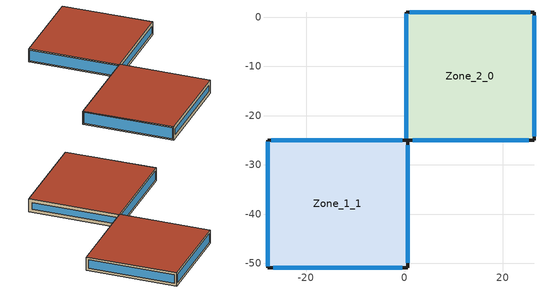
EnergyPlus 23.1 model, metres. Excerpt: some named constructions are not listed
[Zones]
Zone_2_0
 floor outside (90.1-2019 Nonresidential CZ 0 Exterior Floor (Mass)): 0.31,1.05 26.31,1.05 26.31,-24.95 0.31,-24.95 z28.04
 wall outside (90.1-2019 Nonresidential CZ 0 Exterior Wall (Mass)): 0.61,-24.95 26.31,-24.95 26.31,1.05 0.31,1.05 0.31,-24.95 z28.04:32.04
 wall to Zone_1_1 (Interior Partition (Mass)): 0.31,-24.95 0.61,-24.95 z28.04:32.04
 window (90.1-2019 Nonresidential CZ 0 Glazing (Operable)): 0.31,0.7 0.31,-24.59 z28.4:31.68; 1.64,-24.95 25.29,-24.95 z29.06:31.02; 26.31,-24.22 26.31,0.32 / 25.59,1.05 1.04,1.05 z28.77:31.31
 roof outside (90.1-2019 Nonresidential CZ 0 Exterior Roof (Mass)): 0.31,1.05 0.31,-24.95 26.31,-24.95 26.31,1.05 z32.04
Zone_1_1
 floor outside (90.1-2019 Nonresidential CZ 0 Exterior Floor (Mass)): -27.86,-24.95 0.61,-24.95 0.61,-50.95 -27.86,-50.95 z28.04
 wall outside (90.1-2019 Nonresidential CZ 0 Exterior Wall (Mass)): 0.31,-24.95 -27.86,-24.95 -27.86,-50.95 0.61,-50.95 0.61,-24.95 z28.04:32.04
 window (90.1-2019 Nonresidential CZ 0 Glazing (Operable)): -27.86,-25.3 -27.86,-50.59 z28.4:31.68; -26.73,-50.95 -0.52,-50.95 z29.17:30.91; 0.61,-49.92 0.61,-25.97 z29.06:31.02; -0.42,-24.95 -27.13,-24.95 z28.77:31.31
 roof outside (90.1-2019 Nonresidential CZ 0 Exterior Roof (Mass)): -27.86,-24.95 -27.86,-50.95 0.61,-50.95 0.61,-24.95 z32.04
[Construction]
Interior Partition (Mass)_FLIPPED: Plaster_0.013_Interior Partition (Mass), Plaster_0.013_Interior Partition (Mass)
[Material]
Plaster_0.013_Interior Partition (Mass): Roughness=Rough; @Interior Partition (Mass):Plaster-Thickness@ [m]=0.013; @Interior Partition (Mass):Plaster-Conductivity@ [W/m-K]=1; @Interior Partition (Mass):Plaster-Density@ [kg/m3]=2000; @Interior Partition (Mass):Plaster-SpecificHeat@ [J/kg-K]=1130; @Interior Partition (Mass):Plaster-ThermalEmittance@=0.9; @Interior Partition (Mass):Plaster-SolarAbsorptance@=0.7; @Interior Partition (Mass):Plaster-VisibleAbsorptance@=0.7
[EnergyManagementSystem:Sensor] Output:Variable Index Key=Environment
Name | Output:Variable
OutdoorTemp | Site Outdoor Air Drybulb Temperature
OutdoorRelHumid | Site Outdoor Air Relative Humidity
[ZoneHVAC:IdealLoadsAirSystem] Maximum Heating Supply Air Temperature {C}=35; Minimum Cooling Supply Air Temperature {C}=12; Maximum Heating Supply Air Humidity Ratio {kgWater/kgDryAir}=0.01; Minimum Cooling Supply Air Humidity Ratio {kgWater/kgDryAir}=0.008; Heating Limit=LimitFlowRateAndCapacity; MaximumHeatingAirFlowRate [m3/s]=Autosize; MaximumSensibleHeatingCapacity [W]=Autosize; Cooling Limit=LimitFlowRateAndCapacity; MaximumCoolingAirFlowRate [m3/s]=Autosize; MaximumTotalCoolingCapacity [W]=Autosize; HeatingAvailabilitySchedule=Off; CoolingAvailabilitySchedule=AllOn; Dehumidification Control Type=Humidistat; Humidification Control Type=Humidistat; Demand Controlled Ventilation Type=OccupancySchedule; Outdoor Air Economizer Type=NoEconomizer; Heat Recovery Type=None; SensibleHeatRecoveryEffectiveness=0.7; LatentHeatRecoveryEffectiveness=0.65
Name | Design Specification Outdoor Air Object
Zone_2_0 Ideal Loads Air | Zone_2_0MinFreshAir
Zone_1_1 Ideal Loads Air | Zone_1_1MinFreshAir
[DesignSpecification:OutdoorAir] Outdoor Air Method=Sum; MechVentSchedule=AllOn
Name | @Zone_2_0-MinFreshAirPerson@ [m3/s-person] | @Zone_2_0-MinFreshAirArea@ [m3/s-m2] | @Zone_1_1-MinFreshAirPerson@ [m3/s-person] | @Zone_1_1-MinFreshAirArea@ [m3/s-m2]
Zone_2_0MinFreshAir | 0.01 | 0.001
Zone_1_1MinFreshAir |  |  | 0.01 | 0.001
[Schedule:Constant]
Name | Value
Off | 0
AllOn | 1
[Schedule:Day:Hourly]
6eae5fcb-f210-4554-b78a-d644e64b50cd: Temperature, 15.5556, 15.5556, 15.5556, 15.5556, 15.5556, 15.5556, 17.7778, 20, 21.1111, 21.1111, 21.1111, 21.1111, 21.1111, 21.1111, 21.1111, 21.1111, 21.1111, 21.1111, 21.1111, 21.1111, 21.1111, 15.5556, 15.5556, 15.5556
089cb1a9-872b-4d62-bde8-366e85460b60: Temperature, 15.5556, 15.5556, 15.5556, 15.5556, 15.5556, 15.5556, 15.5556, 15.5556, 15.5556, 15.5556, 15.5556, 15.5556, 15.5556, 15.5556, 15.5556, 15.5556, 15.5556, 15.5556, 15.5556, 15.5556, 15.5556, 15.5556, 15.5556, 15.5556
0abf24fc-20c7-45bb-90a8-b07ba7ab6a7e: Temperature, 29.4444, 29.4444, 29.4444, 29.4444, 29.4444, 29.4444, 27.7778, 25.5556, 23.8889, 23.8889, 23.8889, 23.8889, 23.8889, 23.8889, 23.8889, 23.8889, 23.8889, 23.8889, 23.8889, 23.8889, 23.8889, 29.4444, 29.4444, 29.4444
18258847-b270-4902-b840-7599321f034f: Temperature, 23.8889, 23.8889, 23.8889, 23.8889, 23.8889, 23.8889, 23.8889, 23.8889, 23.8889, 23.8889, 23.8889, 23.8889, 23.8889, 23.8889, 23.8889, 23.8889, 23.8889, 23.8889, 23.8889, 23.8889, 23.8889, 23.8889, 23.8889, 23.8889
[Schedule:Year]
College CLGSETP_SCH: Temperature, College CLGSETP_SCH_0, 1, 1, 1, 7, College CLGSETP_SCH_1, 1, 8, 1, 14, College CLGSETP_SCH_2, 1, 15, 1, 21, College CLGSETP_SCH_3, 1, 22, 1, 28, College CLGSETP_SCH_4, 1, 29, 2, 4, College CLGSETP_SCH_5, 2, 5, 2, 11, College CLGSETP_SCH_6, 2, 12, 2, 18, College CLGSETP_SCH_7, 2, 19, 2, 25, College CLGSETP_SCH_8, 2, 26, 3, 4, College CLGSETP_SCH_9, 3, 5, 3, 11, College CLGSETP_SCH_10, 3, 12, 3, 18, College CLGSETP_SCH_11, 3, 19, 3, 25, College CLGSETP_SCH_12, 3, 26, 4, 1, College CLGSETP_SCH_13, 4, 2, 4, 8, College CLGSETP_SCH_14, 4, 9, 4, 15, College CLGSETP_SCH_15, 4, 16, 4, 22, College CLGSETP_SCH_16, 4, 23, 4, 29, College CLGSETP_SCH_17, 4, 30, 5, 6, College CLGSETP_SCH_18, 5, 7, 5, 13, College CLGSETP_SCH_19, 5, 14, 5, 20, College CLGSETP_SCH_20, 5, 21, 5, 27, College CLGSETP_SCH_21, 5, 28, 6, 3, College CLGSETP_SCH_22, 6, 4, 6, 10, College CLGSETP_SCH_23, 6, 11, 6, 17, College CLGSETP_SCH_24, 6, 18, 6, 24, College CLGSETP_SCH_25, 6, 25, 7, 1, College CLGSETP_SCH_26, 7, 2, 7, 8, College CLGSETP_SCH_27, 7, 9, 7, 15, College CLGSETP_SCH_28, 7, 16, 7, 22, College CLGSETP_SCH_29, 7, 23, 7, 29, College CLGSETP_SCH_30, 7, 30, 8, 5, College CLGSETP_SCH_31, 8, 6, 8, 12, College CLGSETP_SCH_32, 8, 13, 8, 19, College CLGSETP_SCH_33, 8, 20, 8, 26, College CLGSETP_SCH_34, 8, 27, 9, 2, College CLGSETP_SCH_35, 9, 3, 9, 9, College CLGSETP_SCH_36, 9, 10, 9, 16, College CLGSETP_SCH_37, 9, 17, 9, 23, College CLGSETP_SCH_38, 9, 24, 9, 30, College CLGSETP_SCH_39, 10, 1, 10, 7, College CLGSETP_SCH_40, 10, 8, 10, 14, College CLGSETP_SCH_41, 10, 15, 10, 21, College CLGSETP_SCH_42, 10, 22, 10, 28, College CLGSETP_SCH_43, 10, 29, 11, 4, College CLGSETP_SCH_44, 11, 5, 11, 11, College CLGSETP_SCH_45, 11, 12, 11, 18, College CLGSETP_SCH_46, 11, 19, 11, 25, College CLGSETP_SCH_47, 11, 26, 12, 2, College CLGSETP_SCH_48, 12, 3, 12, 9, College CLGSETP_SCH_49, 12, 10, 12, 16, College CLGSETP_SCH_50, 12, 17, 12, 23, College CLGSETP_SCH_51, 12, 24, 12, 30, College CLGSETP_SCH_52, 12, 31, 12, 31
[Schedule:Week:Daily]
College HTGSETP_SCH_0; College HTGSETP_SCH_1; College HTGSETP_SCH_2; College HTGSETP_SCH_3; College HTGSETP_SCH_4; College HTGSETP_SCH_5; College HTGSETP_SCH_6; College HTGSETP_SCH_7; College HTGSETP_SCH_8; College HTGSETP_SCH_9; College HTGSETP_SCH_10; College HTGSETP_SCH_11; College HTGSETP_SCH_12; College HTGSETP_SCH_13; College HTGSETP_SCH_14; College HTGSETP_SCH_15; College HTGSETP_SCH_16; College HTGSETP_SCH_17; College HTGSETP_SCH_18; College HTGSETP_SCH_19; College HTGSETP_SCH_20; College HTGSETP_SCH_21; College HTGSETP_SCH_22; College HTGSETP_SCH_23; College HTGSETP_SCH_24; College HTGSETP_SCH_25; College HTGSETP_SCH_26; College HTGSETP_SCH_27; College HTGSETP_SCH_28; College HTGSETP_SCH_29; College HTGSETP_SCH_30; College HTGSETP_SCH_31; College HTGSETP_SCH_32; College HTGSETP_SCH_33; College HTGSETP_SCH_34; College HTGSETP_SCH_35; College HTGSETP_SCH_36; College HTGSETP_SCH_37; College HTGSETP_SCH_38; College HTGSETP_SCH_39; College HTGSETP_SCH_40; College HTGSETP_SCH_41; College HTGSETP_SCH_42; College HTGSETP_SCH_43; College HTGSETP_SCH_44; College HTGSETP_SCH_45; College HTGSETP_SCH_46; College HTGSETP_SCH_47; College HTGSETP_SCH_48; College HTGSETP_SCH_49; College HTGSETP_SCH_50; College HTGSETP_SCH_51: 6eae5fcb-f210-4554-b78a-d644e64b50cd, 6eae5fcb-f210-4554-b78a-d644e64b50cd, 6eae5fcb-f210-4554-b78a-d644e64b50cd, 6eae5fcb-f210-4554-b78a-d644e64b50cd, 6eae5fcb-f210-4554-b78a-d644e64b50cd, 6eae5fcb-f210-4554-b78a-d644e64b50cd, 089cb1a9-872b-4d62-bde8-366e85460b60, 6eae5fcb-f210-4554-b78a-d644e64b50cd, 6eae5fcb-f210-4554-b78a-d644e64b50cd, 6eae5fcb-f210-4554-b78a-d644e64b50cd, 6eae5fcb-f210-4554-b78a-d644e64b50cd, 6eae5fcb-f210-4554-b78a-d644e64b50cd
College HTGSETP_SCH_52: 6eae5fcb-f210-4554-b78a-d644e64b50cd, 6eae5fcb-f210-4554-b78a-d644e64b50cd, 6eae5fcb-f210-4554-b78a-d644e64b50cd, 6eae5fcb-f210-4554-b78a-d644e64b50cd, 6eae5fcb-f210-4554-b78a-d644e64b50cd, 6eae5fcb-f210-4554-b78a-d644e64b50cd, 6eae5fcb-f210-4554-b78a-d644e64b50cd, 6eae5fcb-f210-4554-b78a-d644e64b50cd, 6eae5fcb-f210-4554-b78a-d644e64b50cd, 6eae5fcb-f210-4554-b78a-d644e64b50cd, 6eae5fcb-f210-4554-b78a-d644e64b50cd, 6eae5fcb-f210-4554-b78a-d644e64b50cd
College CLGSETP_SCH_0; College CLGSETP_SCH_1; College CLGSETP_SCH_2; College CLGSETP_SCH_3; College CLGSETP_SCH_4; College CLGSETP_SCH_5; College CLGSETP_SCH_6; College CLGSETP_SCH_7; College CLGSETP_SCH_8; College CLGSETP_SCH_9; College CLGSETP_SCH_10; College CLGSETP_SCH_11; College CLGSETP_SCH_12; College CLGSETP_SCH_13; College CLGSETP_SCH_14; College CLGSETP_SCH_15; College CLGSETP_SCH_16; College CLGSETP_SCH_17; College CLGSETP_SCH_18; College CLGSETP_SCH_19; College CLGSETP_SCH_20; College CLGSETP_SCH_21; College CLGSETP_SCH_22; College CLGSETP_SCH_23; College CLGSETP_SCH_24; College CLGSETP_SCH_25; College CLGSETP_SCH_26; College CLGSETP_SCH_27; College CLGSETP_SCH_28; College CLGSETP_SCH_29; College CLGSETP_SCH_30; College CLGSETP_SCH_31; College CLGSETP_SCH_32; College CLGSETP_SCH_33; College CLGSETP_SCH_34; College CLGSETP_SCH_35; College CLGSETP_SCH_36; College CLGSETP_SCH_37; College CLGSETP_SCH_38; College CLGSETP_SCH_39; College CLGSETP_SCH_40; College CLGSETP_SCH_41; College CLGSETP_SCH_42; College CLGSETP_SCH_43; College CLGSETP_SCH_44; College CLGSETP_SCH_45; College CLGSETP_SCH_46; College CLGSETP_SCH_47; College CLGSETP_SCH_48; College CLGSETP_SCH_49; College CLGSETP_SCH_50; College CLGSETP_SCH_51: 0abf24fc-20c7-45bb-90a8-b07ba7ab6a7e, 0abf24fc-20c7-45bb-90a8-b07ba7ab6a7e, 0abf24fc-20c7-45bb-90a8-b07ba7ab6a7e, 0abf24fc-20c7-45bb-90a8-b07ba7ab6a7e, 0abf24fc-20c7-45bb-90a8-b07ba7ab6a7e, 0abf24fc-20c7-45bb-90a8-b07ba7ab6a7e, 18258847-b270-4902-b840-7599321f034f, 0abf24fc-20c7-45bb-90a8-b07ba7ab6a7e, 0abf24fc-20c7-45bb-90a8-b07ba7ab6a7e, 0abf24fc-20c7-45bb-90a8-b07ba7ab6a7e, 0abf24fc-20c7-45bb-90a8-b07ba7ab6a7e, 0abf24fc-20c7-45bb-90a8-b07ba7ab6a7e
College CLGSETP_SCH_52: 0abf24fc-20c7-45bb-90a8-b07ba7ab6a7e, 0abf24fc-20c7-45bb-90a8-b07ba7ab6a7e, 0abf24fc-20c7-45bb-90a8-b07ba7ab6a7e, 0abf24fc-20c7-45bb-90a8-b07ba7ab6a7e, 0abf24fc-20c7-45bb-90a8-b07ba7ab6a7e, 0abf24fc-20c7-45bb-90a8-b07ba7ab6a7e, 0abf24fc-20c7-45bb-90a8-b07ba7ab6a7e, 0abf24fc-20c7-45bb-90a8-b07ba7ab6a7e, 0abf24fc-20c7-45bb-90a8-b07ba7ab6a7e, 0abf24fc-20c7-45bb-90a8-b07ba7ab6a7e, 0abf24fc-20c7-45bb-90a8-b07ba7ab6a7e, 0abf24fc-20c7-45bb-90a8-b07ba7ab6a7e
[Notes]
----  This file was generated with Climate Studio 2.3.9455.24557
-------------------------ERL SENSORS--------------------------
Output:SQLite, Simple;
